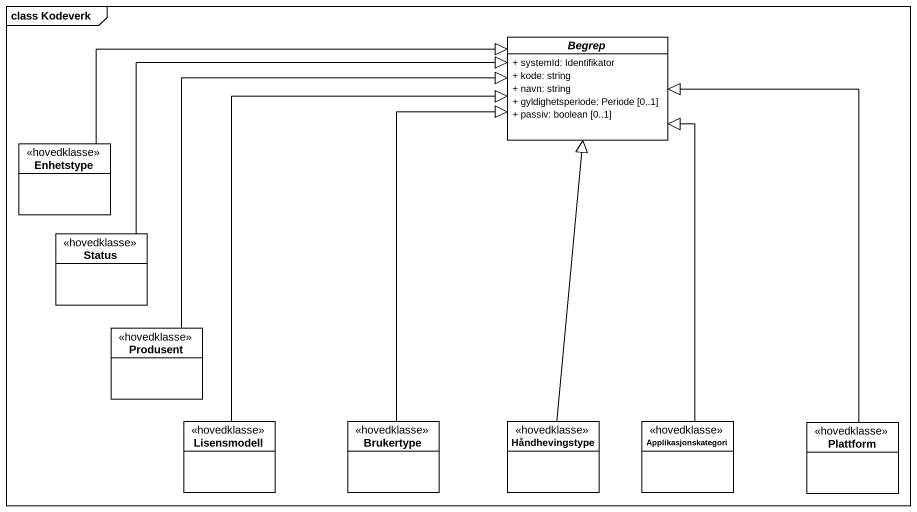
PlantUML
@startuml
mainframe class Kodeverk
hide circle
hide empty members
skinparam classAttributeIconSize 0
abstract class Begrep {
  + systemId: Identifikator
  + kode: string
  + navn: string
  + gyldighetsperiode: Periode [0..1]
  + passiv: boolean [0..1]
}
class Enhetstype <<hovedklasse>>
class Status <<hovedklasse>>
class Produsent <<hovedklasse>>
class Lisensmodell <<hovedklasse>>
class Brukertype <<hovedklasse>>
class Håndhevingstype <<hovedklasse>>
class Applikasjonskategori <<hovedklasse>>
class Plattform <<hovedklasse>>
Enhetstype -right-|> Begrep
Status -right-|> Begrep
Produsent -up-|> Begrep
Lisensmodell -up-|> Begrep
Brukertype -up-|> Begrep
Håndhevingstype -up-|> Begrep
Applikasjonskategori -up-|> Begrep
Plattform -up-|> Begrep
@enduml
